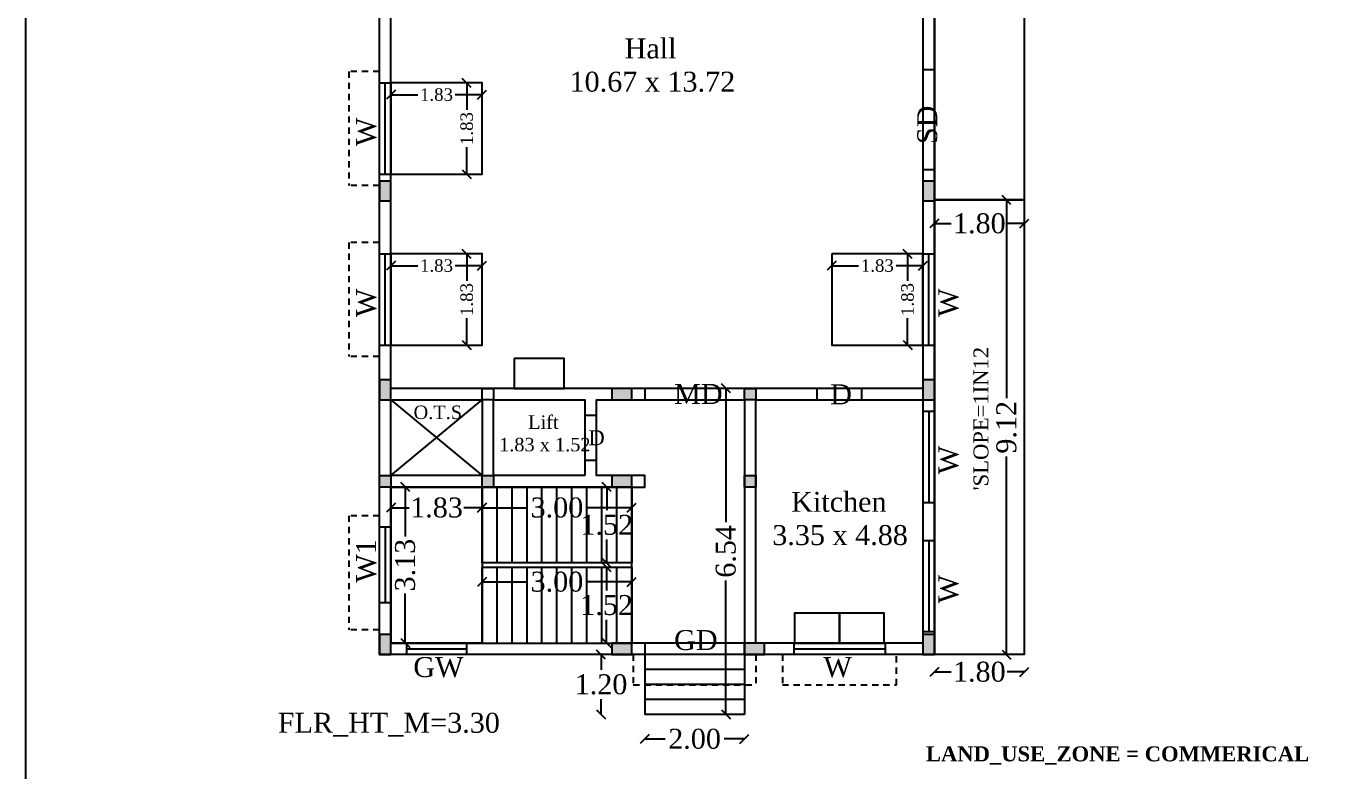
# Model space of a CAD drawing. Header units: metres. Extents: x 38 to 170, y 24 to 96.
# Drawn here: x 38.21 to 64.26, y 43.08 to 58.03 of the extents above; entities that cross this region are included whole.
import ezdxf

# ---------------------------------------------------------------- set-up
doc = ezdxf.new("R2010")
doc.units = ezdxf.units.M
doc.header["$MEASUREMENT"] = 0
doc.linetypes.add('HIDDEN2', pattern=[0.1875, 0.125, -0.0625])
for name, color, linetype in [('BLK_1_DA_RAMP_1', 1, 'Continuous'), ('BLK_1_FLR_0_BLT_UP_AREA', 13, 'Continuous'), ('BLK_1_FLR_0_DA_LIFT', 30, 'Continuous'), ('BLK_1_FLR_0_DRINKING_WATER', 7, 'Continuous'), ('BLK_1_FLR_0_EXIT_WIDTH_DOOR', 2, 'Continuous'), ('BLK_1_FLR_0_KITCHEN', 1, 'Continuous'), ('BLK_1_FLR_0_REGULAR_ROOM_1', 1, 'Continuous'), ('BLK_1_FLR_0_ROOM_1_LIGHT_VENTILATION_1', 232, 'Continuous'), ('BLK_1_FLR_0_STAIR_1', 1, 'Continuous'), ('BLK_1_FLR_0_STAIR_1_FLIGHT_1', 7, 'Continuous'), ('BLK_1_FLR_0_STAIR_1_FLIGHT_2', 7, 'Continuous'), ('BLK_1_FLR_0_STAIR_1_LANDING_1', 7, 'Continuous'), ('BLK_1_FLR_0_WASH', 55, 'Continuous'), ('COLUMN', 7, 'Continuous'), ('CORRIDOR_WIDTH', 195, 'Continuous'), ('DIST_EXIT', 7, 'Continuous'), ('OUTERMOST PLOTTING BOUNDARY', 2, 'Continuous'), ('PATH_WAY', 4, 'Continuous'), ('PLAN_INFO', 1, 'Continuous'), ('UTILITY', 7, 'Continuous')]:
    doc.layers.add(name, color=color, linetype=linetype)
doc.styles.get("Standard").update_dxf_attribs({"font": 'times.ttf'})
doc.dimstyles.get("Standard").update_dxf_attribs({"dimtxt": 0.4, "dimasz": 0.18, "dimexe": 0.18, "dimexo": 0.0625, "dimgap": 0.09, "dimtad": 0, "dimtih": 1, "dimtoh": 1, "dimzin": 0, "dimdsep": 46, "dimtxsty": 'Standard', "dimblk": 'OBLIQUE', "dimcen": 0.09, "dimse1": 1, "dimse2": 1, "dimadec": 0, "dimazin": 0, "dimtfac": 1, "dimtix": 1, "dimtofl": 0, "dimtmove": 0, "dimatfit": 0, "dimfxl": 0, "dimtolj": 1, "dimtzin": 0, "dimarcsym": 0})

# ---------------------------------------------------------------- blocks, each defined once
blk = doc.blocks.new('_Oblique')
at = {"color": 0, "linetype": 'ByBlock', "lineweight": -2}
blk.add_line((-0.5, -0.5), (0.5, 0.5), dxfattribs=at)
blk = doc.blocks.new('*D16')
at = {"layer": 'BLK_1_FLR_0_EXIT_WIDTH_DOOR', "color": 0, "lineweight": -2, "ltscale": 2}
for p, q in [((50.616, 43.727), (51.026, 43.727)), ((52.616, 43.727), (52.206, 43.727))]:
    blk.add_line(p, q, dxfattribs=at)
at = {"layer": 'Defpoints', "color": 0, "ltscale": 2}
for p in [(50.616, 44.22), (52.616, 44.22), (52.616, 43.727)]:
    blk.add_point(p, dxfattribs=at)
at = {"layer": 'BLK_1_FLR_0_EXIT_WIDTH_DOOR', "color": 0, "lineweight": -2, "ltscale": 2, "xscale": 0.18, "yscale": 0.18, "zscale": 0.18, "rotation": 180}
blk.add_blockref('_Oblique', (50.616, 43.727), dxfattribs=at)
at = {"layer": 'BLK_1_FLR_0_EXIT_WIDTH_DOOR', "color": 0, "lineweight": -2, "ltscale": 2, "xscale": 0.18, "yscale": 0.18, "zscale": 0.18}
blk.add_blockref('_Oblique', (52.616, 43.727), dxfattribs=at)
at = {"layer": 'BLK_1_FLR_0_EXIT_WIDTH_DOOR', "color": 0, "ltscale": 2, "insert": (51.616, 43.727), "char_height": 0.4, "attachment_point": 5}
blk.add_mtext('\\A1;2.00', dxfattribs=at)
blk = doc.blocks.new('*D17')
at = {"color": 0, "lineweight": -2, "ltscale": 2}
for p, q in [((49.74, 45.42), (49.74, 45.114)), ((49.74, 44.22), (49.74, 44.526))]:
    blk.add_line(p, q, dxfattribs=at)
at = {"layer": 'Defpoints', "color": 0, "ltscale": 2}
for p in [(50.616, 45.42), (49.74, 44.22), (50.616, 44.22)]:
    blk.add_point(p, dxfattribs=at)
at = {"color": 0, "lineweight": -2, "ltscale": 2, "xscale": 0.18, "yscale": 0.18, "zscale": 0.18}
for p, rotation in [((49.74, 45.42), 90), ((49.74, 44.22), 270)]:
    blk.add_blockref('_Oblique', p, dxfattribs=dict(at, rotation=rotation))
at = {"color": 0, "ltscale": 2, "insert": (49.74, 44.82), "char_height": 0.4, "attachment_point": 5}
blk.add_mtext('\\A1;1.20', dxfattribs=at)
blk = doc.blocks.new('*D26')
at = {"layer": 'Defpoints', "color": 0, "ltscale": 2}
for p in [(56.426, 45.42), (58.226, 45.42), (58.226, 45.072)]:
    blk.add_point(p, dxfattribs=at)
at = {"layer": 'PATH_WAY', "color": 0, "lineweight": -2, "ltscale": 2}
for p, q in [((56.426, 45.072), (56.764, 45.072)), ((58.226, 45.072), (57.887, 45.072))]:
    blk.add_line(p, q, dxfattribs=at)
at = {"layer": 'PATH_WAY', "color": 0, "lineweight": -2, "ltscale": 2, "xscale": 0.18, "yscale": 0.18, "zscale": 0.18, "rotation": 180}
blk.add_blockref('_Oblique', (56.426, 45.072), dxfattribs=at)
at = {"layer": 'PATH_WAY', "color": 0, "lineweight": -2, "ltscale": 2, "xscale": 0.18, "yscale": 0.18, "zscale": 0.18}
blk.add_blockref('_Oblique', (58.226, 45.072), dxfattribs=at)
at = {"layer": 'PATH_WAY', "color": 0, "ltscale": 2, "insert": (57.326, 45.072), "char_height": 0.4, "attachment_point": 5}
blk.add_mtext('\\A1;1.80', dxfattribs=at)
blk = doc.blocks.new('*D27')
at = {"layer": 'BLK_1_DA_RAMP_1', "color": 0, "lineweight": -2, "ltscale": 2}
for p, q in [((57.871, 54.54), (57.871, 50.563)), ((57.871, 45.42), (57.871, 49.397))]:
    blk.add_line(p, q, dxfattribs=at)
at = {"layer": 'Defpoints', "color": 0, "ltscale": 2}
for p in [(57.871, 54.54), (58.226, 54.54), (58.226, 45.42)]:
    blk.add_point(p, dxfattribs=at)
at = {"layer": 'BLK_1_DA_RAMP_1', "color": 0, "lineweight": -2, "ltscale": 2, "xscale": 0.18, "yscale": 0.18, "zscale": 0.18}
for p, rotation in [((57.871, 54.54), 90), ((57.871, 45.42), 270)]:
    blk.add_blockref('_Oblique', p, dxfattribs=dict(at, rotation=rotation))
at = {"layer": 'BLK_1_DA_RAMP_1', "color": 0, "ltscale": 2, "insert": (57.871, 49.98), "char_height": 0.4, "attachment_point": 5, "rotation": 90}
blk.add_mtext('\\A1;9.12', dxfattribs=at)
blk = doc.blocks.new('*D28')
at = {"layer": 'BLK_1_FLR_0_STAIR_1_LANDING_1', "color": 0, "lineweight": -2}
for p, q in [((45.813, 48.78), (45.813, 47.786)), ((45.813, 45.65), (45.813, 46.645))]:
    blk.add_line(p, q, dxfattribs=at)
at = {"layer": 'Defpoints', "color": 0}
for p in [(45.526, 48.78), (45.813, 48.78), (45.526, 45.65)]:
    blk.add_point(p, dxfattribs=at)
at = {"layer": 'BLK_1_FLR_0_STAIR_1_LANDING_1', "color": 0, "lineweight": -2, "xscale": 0.18, "yscale": 0.18, "zscale": 0.18}
for p, rotation in [((45.813, 48.78), 90), ((45.813, 45.65), 270)]:
    blk.add_blockref('_Oblique', p, dxfattribs=dict(at, rotation=rotation))
at = {"layer": 'BLK_1_FLR_0_STAIR_1_LANDING_1', "color": 0, "insert": (45.813, 47.215), "char_height": 0.4, "attachment_point": 5, "rotation": 90}
blk.add_mtext('\\A1;3.13', dxfattribs=at)
blk = doc.blocks.new('*D29')
at = {"layer": 'BLK_1_FLR_0_STAIR_1_LANDING_1', "color": 0, "lineweight": -2}
for p, q in [((45.526, 48.367), (45.893, 48.367)), ((47.356, 48.367), (46.988, 48.367))]:
    blk.add_line(p, q, dxfattribs=at)
at = {"layer": 'Defpoints', "color": 0}
for p in [(45.526, 48.78), (47.356, 48.78), (47.356, 48.367)]:
    blk.add_point(p, dxfattribs=at)
at = {"layer": 'BLK_1_FLR_0_STAIR_1_LANDING_1', "color": 0, "lineweight": -2, "xscale": 0.18, "yscale": 0.18, "zscale": 0.18, "rotation": 180}
blk.add_blockref('_Oblique', (45.526, 48.367), dxfattribs=at)
at = {"layer": 'BLK_1_FLR_0_STAIR_1_LANDING_1', "color": 0, "lineweight": -2, "xscale": 0.18, "yscale": 0.18, "zscale": 0.18}
blk.add_blockref('_Oblique', (47.356, 48.367), dxfattribs=at)
at = {"layer": 'BLK_1_FLR_0_STAIR_1_LANDING_1', "color": 0, "insert": (46.441, 48.367), "char_height": 0.4, "attachment_point": 5}
blk.add_mtext('\\A1;1.83', dxfattribs=at)
blk = doc.blocks.new('*D30')
at = {"layer": 'BLK_1_FLR_0_STAIR_1_FLIGHT_1', "color": 0, "lineweight": -2}
for p, q in [((47.356, 48.367), (48.271, 48.367)), ((50.356, 48.367), (49.44, 48.367))]:
    blk.add_line(p, q, dxfattribs=at)
at = {"layer": 'Defpoints', "color": 0}
for p in [(47.356, 48.78), (50.356, 48.78), (50.356, 48.367)]:
    blk.add_point(p, dxfattribs=at)
at = {"layer": 'BLK_1_FLR_0_STAIR_1_FLIGHT_1', "color": 0, "lineweight": -2, "xscale": 0.18, "yscale": 0.18, "zscale": 0.18, "rotation": 180}
blk.add_blockref('_Oblique', (47.356, 48.367), dxfattribs=at)
at = {"layer": 'BLK_1_FLR_0_STAIR_1_FLIGHT_1', "color": 0, "lineweight": -2, "xscale": 0.18, "yscale": 0.18, "zscale": 0.18}
blk.add_blockref('_Oblique', (50.356, 48.367), dxfattribs=at)
at = {"layer": 'BLK_1_FLR_0_STAIR_1_FLIGHT_1', "color": 0, "insert": (48.856, 48.367), "char_height": 0.4, "attachment_point": 5}
blk.add_mtext('\\A1;3.00', dxfattribs=at)
blk = doc.blocks.new('*D31')
at = {"layer": 'BLK_1_FLR_0_STAIR_1_FLIGHT_1', "color": 0, "lineweight": -2}
for p, q in [((49.855, 48.78), (49.855, 48.314)), ((49.855, 47.26), (49.855, 47.726))]:
    blk.add_line(p, q, dxfattribs=at)
at = {"layer": 'Defpoints', "color": 0}
for p in [(49.855, 48.78), (50.056, 48.78), (50.056, 47.26)]:
    blk.add_point(p, dxfattribs=at)
at = {"layer": 'BLK_1_FLR_0_STAIR_1_FLIGHT_1', "color": 0, "lineweight": -2, "xscale": 0.18, "yscale": 0.18, "zscale": 0.18}
for p, rotation in [((49.855, 48.78), 90), ((49.855, 47.26), 270)]:
    blk.add_blockref('_Oblique', p, dxfattribs=dict(at, rotation=rotation))
at = {"layer": 'BLK_1_FLR_0_STAIR_1_FLIGHT_1', "color": 0, "insert": (49.855, 48.02), "char_height": 0.4, "attachment_point": 5}
blk.add_mtext('\\A1;1.52', dxfattribs=at)
blk = doc.blocks.new('*D32')
at = {"layer": 'BLK_1_FLR_0_STAIR_1_FLIGHT_2', "color": 0, "lineweight": -2}
for p, q in [((47.356, 46.879), (48.271, 46.879)), ((50.356, 46.879), (49.44, 46.879))]:
    blk.add_line(p, q, dxfattribs=at)
at = {"layer": 'Defpoints', "color": 0}
for p in [(47.356, 47.17), (50.356, 47.17), (50.356, 46.879)]:
    blk.add_point(p, dxfattribs=at)
at = {"layer": 'BLK_1_FLR_0_STAIR_1_FLIGHT_2', "color": 0, "lineweight": -2, "xscale": 0.18, "yscale": 0.18, "zscale": 0.18, "rotation": 180}
blk.add_blockref('_Oblique', (47.356, 46.879), dxfattribs=at)
at = {"layer": 'BLK_1_FLR_0_STAIR_1_FLIGHT_2', "color": 0, "lineweight": -2, "xscale": 0.18, "yscale": 0.18, "zscale": 0.18}
blk.add_blockref('_Oblique', (50.356, 46.879), dxfattribs=at)
at = {"layer": 'BLK_1_FLR_0_STAIR_1_FLIGHT_2', "color": 0, "insert": (48.856, 46.879), "char_height": 0.4, "attachment_point": 5}
blk.add_mtext('\\A1;3.00', dxfattribs=at)
blk = doc.blocks.new('*D33')
at = {"layer": 'BLK_1_FLR_0_STAIR_1_FLIGHT_2', "color": 0, "lineweight": -2}
for p, q in [((49.851, 47.17), (49.851, 46.704)), ((49.851, 45.65), (49.851, 46.116))]:
    blk.add_line(p, q, dxfattribs=at)
at = {"layer": 'Defpoints', "color": 0}
for p in [(49.851, 47.17), (50.056, 47.17), (50.056, 45.65)]:
    blk.add_point(p, dxfattribs=at)
at = {"layer": 'BLK_1_FLR_0_STAIR_1_FLIGHT_2', "color": 0, "lineweight": -2, "xscale": 0.18, "yscale": 0.18, "zscale": 0.18}
for p, rotation in [((49.851, 47.17), 90), ((49.851, 45.65), 270)]:
    blk.add_blockref('_Oblique', p, dxfattribs=dict(at, rotation=rotation))
at = {"layer": 'BLK_1_FLR_0_STAIR_1_FLIGHT_2', "color": 0, "insert": (49.851, 46.41), "char_height": 0.4, "attachment_point": 5}
blk.add_mtext('\\A1;1.52', dxfattribs=at)
blk = doc.blocks.new('*D38')
at = {"layer": 'BLK_1_FLR_0_ROOM_1_LIGHT_VENTILATION_1', "color": 0, "lineweight": -2}
for p, q in [((45.526, 56.652), (46.065, 56.652)), ((47.356, 56.652), (46.817, 56.652))]:
    blk.add_line(p, q, dxfattribs=at)
at = {"layer": 'Defpoints', "color": 0}
for p in [(45.526, 56.888), (47.356, 56.888), (45.526, 56.652)]:
    blk.add_point(p, dxfattribs=at)
at = {"layer": 'BLK_1_FLR_0_ROOM_1_LIGHT_VENTILATION_1', "color": 0, "lineweight": -2, "xscale": 0.18, "yscale": 0.18, "zscale": 0.18, "rotation": 180}
blk.add_blockref('_Oblique', (45.526, 56.652), dxfattribs=at)
at = {"layer": 'BLK_1_FLR_0_ROOM_1_LIGHT_VENTILATION_1', "color": 0, "lineweight": -2, "xscale": 0.18, "yscale": 0.18, "zscale": 0.18}
blk.add_blockref('_Oblique', (47.356, 56.652), dxfattribs=at)
at = {"layer": 'BLK_1_FLR_0_ROOM_1_LIGHT_VENTILATION_1', "color": 0, "insert": (46.441, 56.652), "char_height": 0.4, "attachment_point": 5}
blk.add_mtext('\\A1;{\\H0.625x;1.83}', dxfattribs=at)
blk = doc.blocks.new('*D39')
at = {"layer": 'BLK_1_FLR_0_ROOM_1_LIGHT_VENTILATION_1', "color": 0, "lineweight": -2}
for p, q in [((47.048, 56.888), (47.048, 56.349)), ((47.048, 55.058), (47.048, 55.597))]:
    blk.add_line(p, q, dxfattribs=at)
at = {"layer": 'Defpoints', "color": 0}
for p in [(47.048, 56.888), (47.356, 56.888), (47.356, 55.058)]:
    blk.add_point(p, dxfattribs=at)
at = {"layer": 'BLK_1_FLR_0_ROOM_1_LIGHT_VENTILATION_1', "color": 0, "lineweight": -2, "xscale": 0.18, "yscale": 0.18, "zscale": 0.18}
for p, rotation in [((47.048, 56.888), 90), ((47.048, 55.058), 270)]:
    blk.add_blockref('_Oblique', p, dxfattribs=dict(at, rotation=rotation))
at = {"layer": 'BLK_1_FLR_0_ROOM_1_LIGHT_VENTILATION_1', "color": 0, "insert": (47.048, 55.973), "char_height": 0.4, "attachment_point": 5, "rotation": 90}
blk.add_mtext('\\A1;{\\H0.625x;1.83}', dxfattribs=at)
blk = doc.blocks.new('*D40')
at = {"layer": 'BLK_1_FLR_0_ROOM_1_LIGHT_VENTILATION_1', "color": 0, "lineweight": -2}
for p, q in [((45.526, 53.222), (46.065, 53.222)), ((47.356, 53.222), (46.817, 53.222))]:
    blk.add_line(p, q, dxfattribs=at)
at = {"layer": 'Defpoints', "color": 0}
for p in [(45.526, 53.458), (47.356, 53.458), (45.526, 53.222)]:
    blk.add_point(p, dxfattribs=at)
at = {"layer": 'BLK_1_FLR_0_ROOM_1_LIGHT_VENTILATION_1', "color": 0, "lineweight": -2, "xscale": 0.18, "yscale": 0.18, "zscale": 0.18, "rotation": 180}
blk.add_blockref('_Oblique', (45.526, 53.222), dxfattribs=at)
at = {"layer": 'BLK_1_FLR_0_ROOM_1_LIGHT_VENTILATION_1', "color": 0, "lineweight": -2, "xscale": 0.18, "yscale": 0.18, "zscale": 0.18}
blk.add_blockref('_Oblique', (47.356, 53.222), dxfattribs=at)
at = {"layer": 'BLK_1_FLR_0_ROOM_1_LIGHT_VENTILATION_1', "color": 0, "insert": (46.441, 53.222), "char_height": 0.4, "attachment_point": 5}
blk.add_mtext('\\A1;{\\H0.625x;1.83}', dxfattribs=at)
blk = doc.blocks.new('*D41')
at = {"layer": 'BLK_1_FLR_0_ROOM_1_LIGHT_VENTILATION_1', "color": 0, "lineweight": -2}
for p, q in [((47.048, 53.458), (47.048, 52.919)), ((47.048, 51.628), (47.048, 52.167))]:
    blk.add_line(p, q, dxfattribs=at)
at = {"layer": 'Defpoints', "color": 0}
for p in [(47.048, 53.458), (47.356, 53.458), (47.356, 51.628)]:
    blk.add_point(p, dxfattribs=at)
at = {"layer": 'BLK_1_FLR_0_ROOM_1_LIGHT_VENTILATION_1', "color": 0, "lineweight": -2, "xscale": 0.18, "yscale": 0.18, "zscale": 0.18}
for p, rotation in [((47.048, 53.458), 90), ((47.048, 51.628), 270)]:
    blk.add_blockref('_Oblique', p, dxfattribs=dict(at, rotation=rotation))
at = {"layer": 'BLK_1_FLR_0_ROOM_1_LIGHT_VENTILATION_1', "color": 0, "insert": (47.048, 52.543), "char_height": 0.4, "attachment_point": 5, "rotation": 90}
blk.add_mtext('\\A1;{\\H0.625x;1.83}', dxfattribs=at)
blk = doc.blocks.new('*D42')
at = {"layer": 'BLK_1_FLR_0_ROOM_1_LIGHT_VENTILATION_1', "color": 0, "lineweight": -2}
for p, q in [((54.366, 53.222), (54.905, 53.222)), ((56.196, 53.222), (55.657, 53.222))]:
    blk.add_line(p, q, dxfattribs=at)
at = {"layer": 'Defpoints', "color": 0}
for p in [(54.366, 53.458), (56.196, 53.458), (54.366, 53.222)]:
    blk.add_point(p, dxfattribs=at)
at = {"layer": 'BLK_1_FLR_0_ROOM_1_LIGHT_VENTILATION_1', "color": 0, "lineweight": -2, "xscale": 0.18, "yscale": 0.18, "zscale": 0.18, "rotation": 180}
blk.add_blockref('_Oblique', (54.366, 53.222), dxfattribs=at)
at = {"layer": 'BLK_1_FLR_0_ROOM_1_LIGHT_VENTILATION_1', "color": 0, "lineweight": -2, "xscale": 0.18, "yscale": 0.18, "zscale": 0.18}
blk.add_blockref('_Oblique', (56.196, 53.222), dxfattribs=at)
at = {"layer": 'BLK_1_FLR_0_ROOM_1_LIGHT_VENTILATION_1', "color": 0, "insert": (55.281, 53.222), "char_height": 0.4, "attachment_point": 5}
blk.add_mtext('\\A1;{\\H0.625x;1.83}', dxfattribs=at)
blk = doc.blocks.new('*D43')
at = {"layer": 'BLK_1_FLR_0_ROOM_1_LIGHT_VENTILATION_1', "color": 0, "lineweight": -2}
for p, q in [((55.888, 53.458), (55.888, 52.919)), ((55.888, 51.628), (55.888, 52.167))]:
    blk.add_line(p, q, dxfattribs=at)
at = {"layer": 'Defpoints', "color": 0}
for p in [(55.888, 53.458), (56.196, 53.458), (56.196, 51.628)]:
    blk.add_point(p, dxfattribs=at)
at = {"layer": 'BLK_1_FLR_0_ROOM_1_LIGHT_VENTILATION_1', "color": 0, "lineweight": -2, "xscale": 0.18, "yscale": 0.18, "zscale": 0.18}
for p, rotation in [((55.888, 53.458), 90), ((55.888, 51.628), 270)]:
    blk.add_blockref('_Oblique', p, dxfattribs=dict(at, rotation=rotation))
at = {"layer": 'BLK_1_FLR_0_ROOM_1_LIGHT_VENTILATION_1', "color": 0, "insert": (55.888, 52.543), "char_height": 0.4, "attachment_point": 5, "rotation": 90}
blk.add_mtext('\\A1;{\\H0.625x;1.83}', dxfattribs=at)
blk = doc.blocks.new('*D60')
at = {"layer": 'BLK_1_DA_RAMP_1', "color": 0, "lineweight": -2}
for p, q in [((56.426, 54.068), (56.764, 54.068)), ((58.226, 54.068), (57.887, 54.068))]:
    blk.add_line(p, q, dxfattribs=at)
at = {"layer": 'Defpoints', "color": 0}
for p in [(56.426, 54.54), (58.226, 54.54), (58.226, 54.068)]:
    blk.add_point(p, dxfattribs=at)
at = {"layer": 'BLK_1_DA_RAMP_1', "color": 0, "lineweight": -2, "xscale": 0.18, "yscale": 0.18, "zscale": 0.18, "rotation": 180}
blk.add_blockref('_Oblique', (56.426, 54.068), dxfattribs=at)
at = {"layer": 'BLK_1_DA_RAMP_1', "color": 0, "lineweight": -2, "xscale": 0.18, "yscale": 0.18, "zscale": 0.18}
blk.add_blockref('_Oblique', (58.226, 54.068), dxfattribs=at)
at = {"layer": 'BLK_1_DA_RAMP_1', "color": 0, "insert": (57.326, 54.068), "char_height": 0.4, "attachment_point": 5}
blk.add_mtext('\\A1;1.80', dxfattribs=at)
blk = doc.blocks.new('*D127')
at = {"layer": 'Defpoints', "color": 0}
for p in [(52.616, 50.76), (52.243, 44.22), (52.616, 44.22)]:
    blk.add_point(p, dxfattribs=at)
at = {"layer": 'DIST_EXIT', "color": 0, "lineweight": -2}
for p, q in [((52.243, 50.76), (52.243, 48.074)), ((52.243, 44.22), (52.243, 46.906))]:
    blk.add_line(p, q, dxfattribs=at)
at = {"layer": 'DIST_EXIT', "color": 0, "lineweight": -2, "xscale": 0.18, "yscale": 0.18, "zscale": 0.18}
for p, rotation in [((52.243, 50.76), 90), ((52.243, 44.22), 270)]:
    blk.add_blockref('_Oblique', p, dxfattribs=dict(at, rotation=rotation))
at = {"layer": 'DIST_EXIT', "color": 0, "insert": (52.243, 47.49), "char_height": 0.4, "attachment_point": 5, "rotation": 90}
blk.add_mtext('\\A1;6.54', dxfattribs=at)

msp = doc.modelspace()

# ---------------------------------------------------------------- hatches: boundary and pattern name
h = msp.add_hatch(color=7)
h.dxf.hatch_style = 1
h.paths.add_polyline_path([(45.526, 45.82), (45.296, 45.82), (45.296, 45.42), (45.526, 45.42)])
h.paths.add_polyline_path([(45.526, 49.01), (45.296, 49.01), (45.296, 48.78), (45.526, 48.78)])
h.paths.add_polyline_path([(45.526, 50.93), (45.296, 50.93), (45.296, 50.53), (45.526, 50.53)])
h.paths.add_polyline_path([(47.586, 49.01), (47.356, 49.01), (47.356, 48.78), (47.586, 48.78)])
h.paths.add_polyline_path([(50.356, 49.01), (49.956, 49.01), (49.956, 48.78), (50.356, 48.78)])
h.paths.add_polyline_path([(50.356, 50.76), (49.956, 50.76), (49.956, 50.53), (50.356, 50.53)])
h.paths.add_polyline_path([(52.846, 50.76), (52.616, 50.76), (52.616, 50.53), (52.846, 50.53)])
h.paths.add_polyline_path([(52.846, 49.01), (52.616, 49.01), (52.616, 48.78), (52.846, 48.78)])
h.paths.add_polyline_path([(50.356, 45.65), (49.956, 45.65), (49.956, 45.42), (50.356, 45.42)])
h.paths.add_polyline_path([(53.016, 45.65), (52.616, 45.65), (52.616, 45.42), (53.016, 45.42)])
h.paths.add_polyline_path([(56.426, 45.82), (56.196, 45.82), (56.196, 45.42), (56.426, 45.42)])
h.paths.add_polyline_path([(56.426, 50.93), (56.196, 50.93), (56.196, 50.53), (56.426, 50.53)])
h.paths.add_polyline_path([(56.426, 54.92), (56.196, 54.92), (56.196, 54.52), (56.426, 54.52)])
h.paths.add_polyline_path([(45.526, 54.92), (45.296, 54.92), (45.296, 54.52), (45.526, 54.52)])
h.paths.add_polyline_path([(56.426, 60.97), (56.196, 60.97), (56.196, 60.57), (56.426, 60.57)])
h.paths.add_polyline_path([(45.526, 60.97), (45.296, 60.97), (45.296, 60.57), (45.526, 60.57)])
h.paths.add_polyline_path([(45.526, 64.6), (45.296, 64.6), (45.296, 64.2), (45.526, 64.2)])
h.paths.add_polyline_path([(56.426, 64.6), (56.196, 64.6), (56.196, 64.2), (56.426, 64.2)])
h.paths.add_polyline_path([(50.806, 64.71), (50.406, 64.71), (50.406, 64.48), (50.806, 64.48)])
h.paths.add_polyline_path([(45.526, 68.15), (45.296, 68.15), (45.296, 67.75), (45.526, 67.75)])
h.paths.add_polyline_path([(50.806, 68.15), (50.406, 68.15), (50.406, 67.92), (50.806, 67.92)])
h.paths.add_polyline_path([(56.426, 68.15), (56.196, 68.15), (56.196, 67.75), (56.426, 67.75)])
h.paths.add_polyline_path([(51.095, 50.22), (52.247, 50.22), (52.247, 51.075), (51.095, 51.075)], flags=9)
h.paths.add_polyline_path([(49.406, 49.451), (49.875, 49.451), (49.875, 50.091), (49.406, 50.091)], flags=9)
h.paths.add_polyline_path([(49.366, 64.879), (50.057, 64.879), (50.057, 65.52), (49.366, 65.52)], flags=9)
h.paths.add_polyline_path([(48.073, 64.879), (48.765, 64.879), (48.765, 65.52), (48.073, 65.52)], flags=9)
h.paths.add_polyline_path([(46.039, 65.57), (46.509, 65.57), (46.509, 66.211), (46.039, 66.211)], flags=9)
h.paths.add_polyline_path([(47.059, 65.57), (47.529, 65.57), (47.529, 66.211), (47.059, 66.211)], flags=9)
h.paths.add_polyline_path([(51.019, 65.57), (51.489, 65.57), (51.489, 66.211), (51.019, 66.211)], flags=9)
h.paths.add_polyline_path([(52.639, 65.57), (53.109, 65.57), (53.109, 66.211), (52.639, 66.211)], flags=9)
h.paths.add_polyline_path([(55.472, 64.144), (56.099, 64.144), (56.099, 64.998), (55.472, 64.998)], flags=9)
h.paths.add_polyline_path([(56.708, 61.574), (56.708, 62.529), (55.854, 62.529), (55.854, 61.574)], flags=9)
h.paths.add_polyline_path([(56.708, 55.524), (56.708, 56.479), (55.854, 56.479), (55.854, 55.524)], flags=9)
h.paths.add_polyline_path([(54.225, 50.213), (54.852, 50.213), (54.852, 51.067), (54.225, 51.067)], flags=9)
h.paths.add_polyline_path([(51.084, 45.283), (52.137, 45.283), (52.137, 46.137), (51.084, 46.137)], flags=9)
h.paths.add_polyline_path([(45.899, 49.992), (46.986, 49.992), (46.986, 50.569), (45.899, 50.569)], flags=9)
h.paths.add_polyline_path([(53.976, 65.02), (56.119, 65.02), (56.119, 66.161), (53.976, 66.161)], flags=9)
h.paths.add_polyline_path([(49.04, 66.671), (49.04, 67.98), (48.463, 67.98), (48.463, 66.671)], flags=9)
h.paths.add_polyline_path([(48.064, 65.947), (48.064, 67.81), (47.037, 67.81), (47.037, 65.947)], flags=9)
h.paths.add_polyline_path([(52.024, 66.059), (52.024, 67.922), (50.997, 67.922), (50.997, 66.059)], flags=9)
h.paths.add_polyline_path([(53.49, 65.95), (53.49, 67.879), (52.464, 67.879), (52.464, 65.95)], flags=9)
h.paths.add_polyline_path([(46.584, 66.057), (46.584, 67.986), (45.558, 67.986), (45.558, 66.057)], flags=9)
h.paths.add_polyline_path([(53.021, 47.38), (55.879, 47.38), (55.879, 48.901), (53.021, 48.901)], flags=9)
h.paths.add_polyline_path([(48.916, 56.475), (52.365, 56.475), (52.365, 57.996), (48.916, 57.996)], flags=9)
h = msp.add_hatch(color=7)
h.dxf.hatch_style = 1
h.paths.add_polyline_path([(65.435, 65.92), (65.205, 65.92), (65.205, 65.69), (65.435, 65.69)])
h.paths.add_polyline_path([(68.375, 65.92), (68.145, 65.92), (68.145, 65.69), (68.375, 65.69)])
h.paths.add_polyline_path([(68.375, 68.15), (68.145, 68.15), (68.145, 67.92), (68.375, 67.92)])
h.paths.add_polyline_path([(48.466, 68.15), (48.236, 68.15), (48.236, 67.92), (48.466, 67.92)])
h.paths.add_polyline_path([(48.466, 65.92), (48.236, 65.92), (48.236, 65.69), (48.466, 65.69)])
h.paths.add_polyline_path([(45.526, 65.92), (45.296, 65.92), (45.296, 65.69), (45.526, 65.69)])
h.paths.add_polyline_path([(51.095, 50.22), (52.247, 50.22), (52.247, 51.075), (51.095, 51.075)], flags=9)
h.paths.add_polyline_path([(49.406, 49.451), (49.875, 49.451), (49.875, 50.091), (49.406, 50.091)], flags=9)
h.paths.add_polyline_path([(47.541, 49.337), (49.47, 49.337), (49.47, 50.364), (47.541, 50.364)], flags=9)
h.paths.add_polyline_path([(49.366, 64.879), (50.057, 64.879), (50.057, 65.52), (49.366, 65.52)], flags=9)
h.paths.add_polyline_path([(48.073, 64.879), (48.765, 64.879), (48.765, 65.52), (48.073, 65.52)], flags=9)
h.paths.add_polyline_path([(46.039, 65.57), (46.509, 65.57), (46.509, 66.211), (46.039, 66.211)], flags=9)
h.paths.add_polyline_path([(47.059, 65.57), (47.529, 65.57), (47.529, 66.211), (47.059, 66.211)], flags=9)
h.paths.add_polyline_path([(51.019, 65.57), (51.489, 65.57), (51.489, 66.211), (51.019, 66.211)], flags=9)
h.paths.add_polyline_path([(52.639, 65.57), (53.109, 65.57), (53.109, 66.211), (52.639, 66.211)], flags=9)
h.paths.add_polyline_path([(55.472, 64.144), (56.099, 64.144), (56.099, 64.998), (55.472, 64.998)], flags=9)
h.paths.add_polyline_path([(56.708, 61.574), (56.708, 62.529), (55.854, 62.529), (55.854, 61.574)], flags=9)
h.paths.add_polyline_path([(56.708, 55.524), (56.708, 56.479), (55.854, 56.479), (55.854, 55.524)], flags=9)
h.paths.add_polyline_path([(54.225, 50.213), (54.852, 50.213), (54.852, 51.067), (54.225, 51.067)], flags=9)
h.paths.add_polyline_path([(51.084, 45.283), (52.137, 45.283), (52.137, 46.137), (51.084, 46.137)], flags=9)
h.paths.add_polyline_path([(45.899, 49.992), (46.986, 49.992), (46.986, 50.569), (45.899, 50.569)], flags=9)
h.paths.add_polyline_path([(46.584, 66.057), (46.584, 67.986), (45.558, 67.986), (45.558, 66.057)], flags=9)
h.paths.add_polyline_path([(53.021, 47.38), (55.879, 47.38), (55.879, 48.901), (53.021, 48.901)], flags=9)
h.paths.add_polyline_path([(48.916, 56.475), (52.365, 56.475), (52.365, 57.996), (48.916, 57.996)], flags=9)

# ---------------------------------------------------------------- linework, layer by layer
at = {"linetype": 'HIDDEN2'}
for p, q in [((45.296, 57.118), (44.686, 57.118)), ((44.686, 57.118), (44.686, 54.828)), ((45.296, 54.828), (44.686, 54.828)), ((45.296, 53.688), (44.686, 53.688)), ((44.686, 53.688), (44.686, 51.398)), ((45.296, 51.398), (44.686, 51.398)), ((45.296, 48.205), (44.686, 48.205)), ((44.686, 48.205), (44.686, 45.915)), ((45.296, 45.915), (44.686, 45.915)), ((50.386, 45.42), (50.386, 44.81)), ((52.846, 45.42), (52.846, 44.81)), ((50.386, 44.81), (52.846, 44.81))]:
    msp.add_line(p, q, dxfattribs=at)
at = {"color": 7, "ltscale": 2}
for p, q in [((56.426, 57.15), (56.196, 57.15)), ((45.296, 56.888), (45.526, 56.888)), ((45.411, 55.058), (45.411, 56.888)), ((45.296, 55.058), (45.526, 55.058)), ((56.196, 55.15), (56.426, 55.15)), ((45.296, 53.458), (45.526, 53.458)), ((45.411, 51.628), (45.411, 53.458)), ((56.196, 53.458), (56.426, 53.458)), ((56.311, 51.628), (56.311, 53.458)), ((45.296, 51.628), (45.526, 51.628)), ((56.196, 51.628), (56.426, 51.628)), ((50.616, 50.76), (50.616, 50.53)), ((54.071, 50.53), (54.071, 50.76)), ((54.971, 50.53), (54.971, 50.76)), ((56.196, 50.3), (56.426, 50.3)), ((56.311, 50.3), (56.311, 48.47)), ((49.416, 50.22), (49.646, 50.22)), ((49.416, 49.32), (49.646, 49.32)), ((56.196, 48.47), (56.426, 48.47)), ((45.526, 47.975), (45.296, 47.975)), ((45.411, 47.975), (45.411, 46.455)), ((56.196, 47.71), (56.426, 47.71)), ((56.311, 47.71), (56.311, 45.88)), ((45.526, 46.455), (45.296, 46.455)), ((56.196, 45.88), (56.426, 45.88)), ((45.841, 45.65), (45.841, 45.42)), ((47.041, 45.65), (47.041, 45.42)), ((50.616, 45.65), (50.616, 45.42)), ((53.606, 45.65), (53.606, 45.42)), ((55.436, 45.65), (55.436, 45.42)), ((45.841, 45.535), (47.041, 45.535)), ((52.616, 45.42), (50.616, 45.42)), ((50.616, 45.42), (50.616, 44.22)), ((52.616, 45.42), (52.616, 44.22)), ((53.606, 45.535), (55.436, 45.535)), ((52.616, 45.12), (50.616, 45.12)), ((52.616, 44.82), (50.616, 44.82)), ((52.616, 44.52), (50.616, 44.52)), ((52.616, 44.22), (50.616, 44.22))]:
    msp.add_line(p, q, dxfattribs=at)
at = {"color": 7}
for p, q in [((45.526, 50.53), (47.356, 49.01)), ((45.526, 49.01), (47.356, 50.53)), ((52.616, 45.42), (52.616, 45.65))]:
    msp.add_line(p, q, dxfattribs=at)
msp.add_lwpolyline([(52.616, 50.53), (52.616, 50.76), (52.846, 50.76), (52.846, 50.53), (52.616, 50.53)], dxfattribs=at)
at = {"color": 11}
msp.add_lwpolyline([(45.526, 50.53), (47.356, 50.53), (47.356, 49.01), (45.526, 49.01), (45.526, 50.53)], dxfattribs=at)
at = {"color": 7, "linetype": 'HIDDEN2'}
msp.add_lwpolyline([(53.376, 45.42), (53.376, 45.42), (53.376, 44.81), (55.666, 44.81), (55.666, 45.42)], dxfattribs=at)
at = {"layer": 'BLK_1_DA_RAMP_1', "color": 1}
msp.add_lwpolyline([(56.426, 54.54), (58.226, 54.54), (58.226, 45.42), (56.426, 45.42)], close=True, dxfattribs=at)
at = {"layer": 'BLK_1_FLR_0_BLT_UP_AREA', "color": 13}
msp.add_lwpolyline([(45.296, 68.15), (56.426, 68.15), (56.426, 45.42), (45.296, 45.42)], close=True, dxfattribs=at)
at = {"layer": 'BLK_1_FLR_0_DA_LIFT', "color": 30}
msp.add_lwpolyline([(49.416, 49.01), (47.586, 49.01), (47.586, 50.53), (49.416, 50.53)], close=True, dxfattribs=at)
at = {"layer": 'BLK_1_FLR_0_DRINKING_WATER', "color": 7}
msp.add_lwpolyline([(48.001, 51.36), (48.001, 50.76), (49.001, 50.76), (49.001, 51.36), (48.001, 51.36)], dxfattribs=at)
at = {"layer": 'BLK_1_FLR_0_KITCHEN', "color": 1}
msp.add_lwpolyline([(52.846, 45.65), (52.846, 50.53), (56.196, 50.53), (56.196, 45.65), (52.846, 45.65)], dxfattribs=at)
at = {"layer": 'BLK_1_FLR_0_REGULAR_ROOM_1', "color": 1}
msp.add_lwpolyline([(45.526, 50.76), (45.526, 64.48), (56.196, 64.48), (56.196, 50.76), (45.526, 50.76)], dxfattribs=at)
at = {"layer": 'BLK_1_FLR_0_ROOM_1_LIGHT_VENTILATION_1', "color": 232}
for points in [[(45.526, 56.888), (45.526, 55.058), (47.356, 55.058), (47.356, 56.888), (45.526, 56.888)], [(45.526, 53.458), (45.526, 51.628), (47.356, 51.628), (47.356, 53.458), (45.526, 53.458)], [(54.366, 53.458), (54.366, 51.628), (56.196, 51.628), (56.196, 53.458), (54.366, 53.458)]]:
    msp.add_lwpolyline(points, dxfattribs=at)
at = {"layer": 'BLK_1_FLR_0_STAIR_1', "color": 1}
msp.add_lwpolyline([(45.526, 45.65), (50.356, 45.65), (50.356, 48.78), (45.526, 48.78)], close=True, dxfattribs=at)
at = {"layer": 'BLK_1_FLR_0_STAIR_1_FLIGHT_1', "color": 7, "ltscale": 2}
for p, q in [((47.356, 47.26), (47.356, 48.78)), ((47.656, 47.26), (47.656, 48.78)), ((47.956, 47.26), (47.956, 48.78)), ((48.256, 47.26), (48.256, 48.78)), ((48.556, 47.26), (48.556, 48.78)), ((48.856, 47.26), (48.856, 48.78)), ((49.156, 47.26), (49.156, 48.78)), ((49.456, 47.26), (49.456, 48.78)), ((49.756, 47.26), (49.756, 48.78)), ((50.056, 47.26), (50.056, 48.78)), ((50.356, 48.78), (50.356, 47.26))]:
    msp.add_line(p, q, dxfattribs=at)
at = {"layer": 'BLK_1_FLR_0_STAIR_1_FLIGHT_1', "color": 7}
msp.add_lwpolyline([(47.356, 48.78), (50.356, 48.78), (50.356, 47.26), (47.356, 47.26), (47.356, 48.78)], dxfattribs=at)
at = {"layer": 'BLK_1_FLR_0_STAIR_1_FLIGHT_2', "color": 7, "ltscale": 2}
for p, q in [((47.356, 45.65), (47.356, 47.17)), ((47.656, 45.65), (47.656, 47.17)), ((47.956, 45.65), (47.956, 47.17)), ((48.256, 45.65), (48.256, 47.17)), ((48.556, 45.65), (48.556, 47.17)), ((48.856, 45.65), (48.856, 47.17)), ((49.156, 45.65), (49.156, 47.17)), ((49.456, 45.65), (49.456, 47.17)), ((49.756, 45.65), (49.756, 47.17)), ((50.056, 45.65), (50.056, 47.17)), ((50.356, 47.17), (50.356, 45.65))]:
    msp.add_line(p, q, dxfattribs=at)
at = {"layer": 'BLK_1_FLR_0_STAIR_1_FLIGHT_2', "color": 7}
msp.add_lwpolyline([(50.356, 47.17), (47.356, 47.17), (47.356, 45.65), (50.356, 45.65), (50.356, 47.17)], dxfattribs=at)
at = {"layer": 'BLK_1_FLR_0_STAIR_1_LANDING_1', "color": 7}
msp.add_lwpolyline([(45.526, 48.78), (47.356, 48.78), (47.356, 45.65), (45.526, 45.65), (45.526, 48.78)], dxfattribs=at)
at = {"layer": 'BLK_1_FLR_0_WASH', "color": 58}
msp.add_lwpolyline([(54.521, 45.65), (54.521, 46.25), (53.621, 46.25), (53.621, 45.65), (54.521, 45.65)], dxfattribs=at)
at = {"layer": 'BLK_1_FLR_0_WASH', "color": 57}
msp.add_lwpolyline([(55.421, 45.65), (55.421, 46.25), (54.521, 46.25), (54.521, 45.65), (55.421, 45.65)], dxfattribs=at)
at = {"layer": 'COLUMN', "color": 7}
for points in [[(45.296, 54.52), (45.526, 54.52), (45.526, 54.92), (45.296, 54.92), (45.296, 54.52)], [(56.196, 54.52), (56.426, 54.52), (56.426, 54.92), (56.196, 54.92), (56.196, 54.52)], [(45.296, 50.53), (45.526, 50.53), (45.526, 50.93), (45.296, 50.93), (45.296, 50.53)], [(56.196, 50.53), (56.426, 50.53), (56.426, 50.93), (56.196, 50.93), (56.196, 50.53)], [(47.356, 50.53), (47.356, 50.76), (47.586, 50.76), (47.586, 50.53), (47.356, 50.53)], [(50.356, 50.53), (50.356, 50.76), (49.956, 50.76), (49.956, 50.53), (50.356, 50.53)], [(45.296, 48.78), (45.296, 49.01), (45.526, 49.01), (45.526, 48.78), (45.296, 48.78)], [(47.356, 48.78), (47.356, 49.01), (47.586, 49.01), (47.586, 48.78), (47.356, 48.78)], [(50.356, 48.78), (50.356, 49.01), (49.956, 49.01), (49.956, 48.78), (50.356, 48.78)], [(52.616, 48.78), (52.616, 49.01), (52.846, 49.01), (52.846, 48.78), (52.616, 48.78)], [(45.296, 45.42), (45.526, 45.42), (45.526, 45.82), (45.296, 45.82), (45.296, 45.42)], [(50.356, 45.42), (50.356, 45.65), (49.956, 45.65), (49.956, 45.42), (50.356, 45.42)], [(53.016, 45.42), (53.016, 45.65), (52.616, 45.65), (52.616, 45.42), (53.016, 45.42)], [(56.196, 45.42), (56.426, 45.42), (56.426, 45.82), (56.196, 45.82), (56.196, 45.42)]]:
    msp.add_lwpolyline(points, dxfattribs=at)
at = {"layer": 'CORRIDOR_WIDTH', "color": 195}
msp.add_lwpolyline([(56.426, 64.48), (58.226, 64.48), (58.226, 54.54), (56.426, 54.54)], close=True, dxfattribs=at)
at = {"layer": 'OUTERMOST PLOTTING BOUNDARY', "color": 2}
msp.add_lwpolyline([(38.209, 96.33), (169.816, 96.33), (169.816, 23.532), (38.209, 23.532)], close=True, dxfattribs=at)
at = {"layer": 'UTILITY', "color": 7}
msp.add_lwpolyline([(50.616, 50.53), (52.616, 50.53), (52.616, 45.65), (50.356, 45.65), (50.356, 48.78), (50.616, 48.78), (50.616, 49.01), (49.646, 49.01), (49.646, 50.53), (50.616, 50.53)], dxfattribs=at)

# ---------------------------------------------------------------- texts
at = {"color": 7, "ltscale": 2, "attachment_point": 1}
for s, width, heights, insert, char_height in [('{\\W7.06863;  }Hall\\P{\\W6.822799; }10.67 x 13.72', 5.16959, [2.337], (48.078, 57.78), 0.4), ('MD', 1.02876, [0], (51.205, 50.848), 0.4), ('D', 1.02876, [0], (54.335, 50.841), 0.4), ('O.T.S', 5.16959, [2.337], (45.98, 50.416), 0.27), ('{\\W7.65735;   }Lift\\P{\\W8.62567;  }1.83 x 1.52', 5.16959, [2.337], (45.936, 50.218), 0.27), ('D', 1.02876, [0], (49.488, 49.921), 0.3), ('{\\W5.60818;  }Kitchen\\P{\\W8.701706; }3.35 x 4.88', 5.16959, [2.337], (51.86, 48.684), 0.4), ('GD', 1.02876, [0], (51.205, 45.911), 0.4), ('GW', 1.02876, [0], (45.976, 45.369), 0.4), ('W', 1.02876, [0], (54.2, 45.369), 0.4)]:
    msp.add_mtext_dynamic_manual_height_columns(s, width=width, gutter_width=1, heights=heights, dxfattribs=dict(at, insert=insert, char_height=char_height))
at = {"color": 7, "ltscale": 2, "char_height": 0.4, "attachment_point": 1, "rotation": 90}
for s, insert in [('SD', (56.081, 55.661)), ('W', (44.829, 55.62)), ('W', (44.829, 52.19)), ('W', (56.506, 52.195)), ('W', (56.506, 49.037)), ('W1', (44.829, 46.862)), ('W', (56.506, 46.447))]:
    msp.add_mtext_dynamic_manual_height_columns(s, width=1.02876, gutter_width=1, heights=[0], dxfattribs=dict(at, insert=insert))
at = {"layer": 'BLK_1_DA_RAMP_1', "color": 1, "ltscale": 2, "insert": (57.208, 47.693), "char_height": 0.3, "attachment_point": 1, "rotation": 90}
msp.add_mtext_dynamic_manual_height_columns("{\\W9.000409; }'SLOPE=1IN12", width=4.77284, gutter_width=1, heights=[2.028], dxfattribs=at)
at = {"layer": 'BLK_1_FLR_0_STAIR_1', "color": 1, "ltscale": 2, "insert": (43.259, 44.252), "char_height": 0.4, "attachment_point": 1}
msp.add_mtext_dynamic_manual_height_columns('FLR_HT_M=3.30', width=3.84603, gutter_width=1, heights=[0.497], dxfattribs=at)
at = {"layer": 'PLAN_INFO', "color": 1, "ltscale": 2, "insert": (56.255, 43.578), "char_height": 0.3, "attachment_point": 1}
msp.add_mtext_dynamic_manual_height_columns('{\\fTimes New Roman|b1|i0|c0|p18;LAND_USE_ZONE = COMMERICAL}', width=10.00594, gutter_width=1, heights=[2.864], dxfattribs=at)

# ---------------------------------------------------------------- dimensions: what is measured, and where the dimension line sits
at = {"color": 7, "ltscale": 2}
dim = msp.add_linear_dim(base=(49.74, 44.22), p1=(50.616, 45.42), p2=(50.616, 44.22), angle=90, dimstyle='Standard', dxfattribs=at)
dim.commit()
dim.dimension.update_dxf_attribs({"geometry": '*D17', "text_midpoint": (49.74, 44.82)})
at = {"layer": 'BLK_1_DA_RAMP_1', "color": 2}
dim = msp.add_linear_dim(base=(58.226, 54.068), p1=(56.426, 54.54), p2=(58.226, 54.54), dimstyle='Standard', dxfattribs=at)
dim.commit()
dim.dimension.update_dxf_attribs({"geometry": '*D60', "text_midpoint": (57.326, 54.068)})
at = {"layer": 'BLK_1_DA_RAMP_1', "color": 1, "ltscale": 2}
dim = msp.add_linear_dim(base=(57.871, 54.54), p1=(58.226, 45.42), p2=(58.226, 54.54), angle=90, dimstyle='Standard', dxfattribs=at)
dim.commit()
dim.dimension.update_dxf_attribs({"geometry": '*D27', "text_midpoint": (57.871, 49.98), "text_rotation": 90})
at = {"layer": 'BLK_1_FLR_0_EXIT_WIDTH_DOOR', "color": 2, "ltscale": 2}
dim = msp.add_linear_dim(base=(52.616, 43.727), p1=(50.616, 44.22), p2=(52.616, 44.22), dimstyle='Standard', dxfattribs=at)
dim.commit()
dim.dimension.update_dxf_attribs({"geometry": '*D16', "text_midpoint": (51.616, 43.727)})
at = {"layer": 'BLK_1_FLR_0_ROOM_1_LIGHT_VENTILATION_1', "color": 232}
for base, p1, p2, picture, middle in [((45.526, 56.652), (47.356, 56.888), (45.526, 56.888), '*D38', (46.441, 56.652)), ((45.526, 53.222), (47.356, 53.458), (45.526, 53.458), '*D40', (46.441, 53.222)), ((54.366, 53.222), (56.196, 53.458), (54.366, 53.458), '*D42', (55.281, 53.222))]:
    dim = msp.add_linear_dim(base=base, p1=p1, p2=p2, text='{\\H0.625x;<>}', dimstyle='Standard', dxfattribs=at)
    dim.commit()
    dim.dimension.update_dxf_attribs({"geometry": picture, "text_midpoint": middle})
for base, p1, p2, picture, middle in [((47.048, 56.888), (47.356, 55.058), (47.356, 56.888), '*D39', (47.048, 55.973)), ((47.048, 53.458), (47.356, 51.628), (47.356, 53.458), '*D41', (47.048, 52.543)), ((55.888, 53.458), (56.196, 51.628), (56.196, 53.458), '*D43', (55.888, 52.543))]:
    dim = msp.add_linear_dim(base=base, p1=p1, p2=p2, angle=90, text='{\\H0.625x;<>}', dimstyle='Standard', dxfattribs=at)
    dim.commit()
    dim.dimension.update_dxf_attribs({"geometry": picture, "text_midpoint": middle, "text_rotation": 90})
at = {"layer": 'BLK_1_FLR_0_STAIR_1_FLIGHT_1', "color": 1}
dim = msp.add_linear_dim(base=(50.356, 48.367), p1=(47.356, 48.78), p2=(50.356, 48.78), dimstyle='Standard', dxfattribs=at)
dim.commit()
dim.dimension.update_dxf_attribs({"geometry": '*D30', "text_midpoint": (48.856, 48.367)})
at = {"layer": 'BLK_1_FLR_0_STAIR_1_FLIGHT_1', "color": 2}
dim = msp.add_linear_dim(base=(49.855, 48.78), p1=(50.056, 47.26), p2=(50.056, 48.78), angle=90, dimstyle='Standard', dxfattribs=at)
dim.commit()
dim.dimension.update_dxf_attribs({"geometry": '*D31', "text_midpoint": (49.855, 48.02)})
at = {"layer": 'BLK_1_FLR_0_STAIR_1_FLIGHT_2', "color": 1}
dim = msp.add_linear_dim(base=(50.356, 46.879), p1=(47.356, 47.17), p2=(50.356, 47.17), dimstyle='Standard', dxfattribs=at)
dim.commit()
dim.dimension.update_dxf_attribs({"geometry": '*D32', "text_midpoint": (48.856, 46.879)})
at = {"layer": 'BLK_1_FLR_0_STAIR_1_FLIGHT_2', "color": 2}
dim = msp.add_linear_dim(base=(49.851, 47.17), p1=(50.056, 45.65), p2=(50.056, 47.17), angle=90, dimstyle='Standard', dxfattribs=at)
dim.commit()
dim.dimension.update_dxf_attribs({"geometry": '*D33', "text_midpoint": (49.851, 46.41)})
at = {"layer": 'BLK_1_FLR_0_STAIR_1_LANDING_1', "color": 2}
dim = msp.add_linear_dim(base=(47.356, 48.367), p1=(45.526, 48.78), p2=(47.356, 48.78), dimstyle='Standard', dxfattribs=at)
dim.commit()
dim.dimension.update_dxf_attribs({"geometry": '*D29', "text_midpoint": (46.441, 48.367)})
at = {"layer": 'BLK_1_FLR_0_STAIR_1_LANDING_1', "color": 1}
dim = msp.add_linear_dim(base=(45.813, 48.78), p1=(45.526, 45.65), p2=(45.526, 48.78), angle=90, dimstyle='Standard', dxfattribs=at)
dim.commit()
dim.dimension.update_dxf_attribs({"geometry": '*D28', "text_midpoint": (45.813, 47.215), "text_rotation": 90})
at = {"layer": 'DIST_EXIT', "color": 7}
dim = msp.add_linear_dim(base=(52.243, 44.22), p1=(52.616, 50.76), p2=(52.616, 44.22), angle=90, dimstyle='Standard', dxfattribs=at)
dim.commit()
dim.dimension.update_dxf_attribs({"geometry": '*D127', "text_midpoint": (52.243, 47.49), "text_rotation": 90})
at = {"layer": 'PATH_WAY', "color": 4, "ltscale": 2}
dim = msp.add_linear_dim(base=(58.226, 45.072), p1=(56.426, 45.42), p2=(58.226, 45.42), dimstyle='Standard', dxfattribs=at)
dim.commit()
dim.dimension.update_dxf_attribs({"geometry": '*D26', "text_midpoint": (57.326, 45.072)})

doc.saveas('drawing.dxf')
